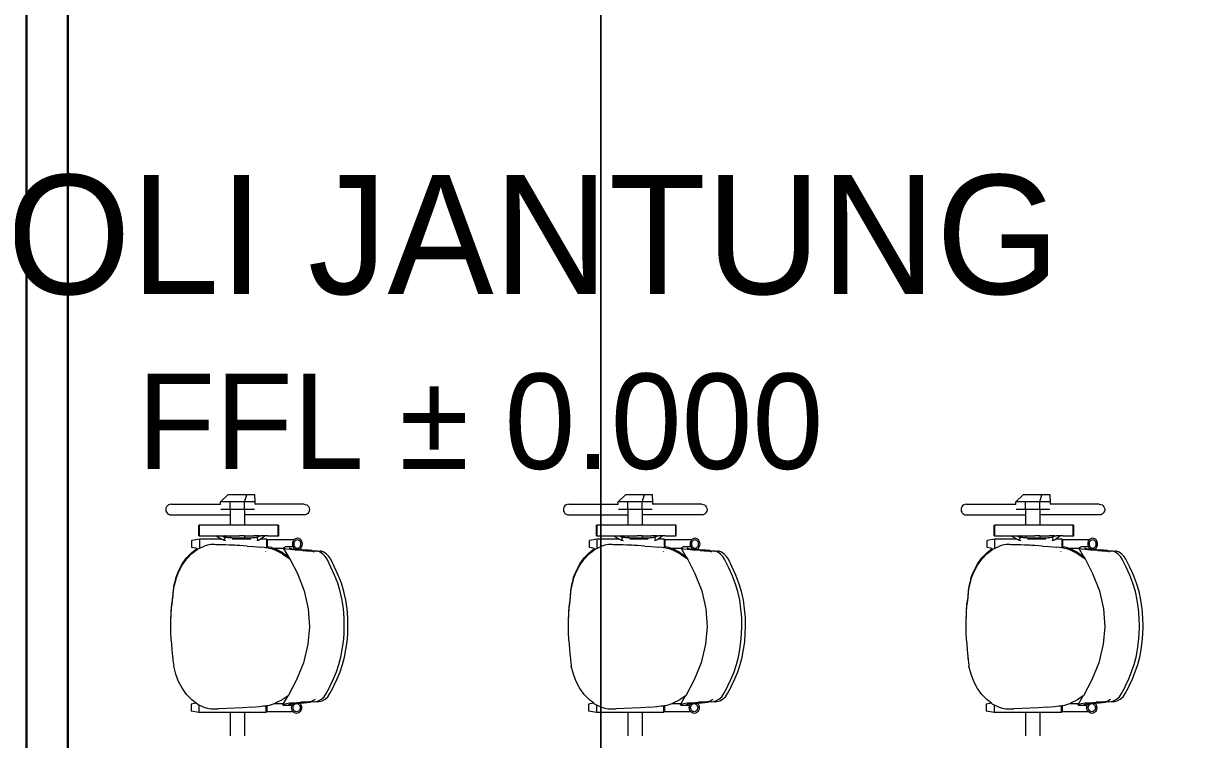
# Model space of a CAD drawing. Header units: millimetres. Extents: x -280308 to 6402717, y -14 to 2073074.
# Drawn here: x 1916 to 5239, y 345306 to 347312 of the extents above; entities that cross this region are included whole.
import ezdxf
from ezdxf.enums import TextEntityAlignment as Align

# ---------------------------------------------------------------- set-up
doc = ezdxf.new("R2010")
doc.units = ezdxf.units.MM
doc.linetypes.add('DASHED2', pattern=[0.375, 0.25, -0.125])
doc.linetypes.add('I02_HIDDEN', pattern=[6, 4, -2])
doc.layers.get('0').update_dxf_attribs({"lineweight": 0})
doc.layers.add('-P-ABK', color=7, linetype='Continuous', lineweight=30, true_color=0x05ffff)
doc.layers.add('P-AKT', color=7, linetype='Continuous', lineweight=30, true_color=0xfe0101)
for name, color, linetype, lineweight in [('A-Furn', 250, 'Continuous', 0), ('A-FURN-EQPM', 177, 'Continuous', 0), ('A-Z22-T-Anno_Text', 152, 'Continuous', 9), ('A-Z774-E-Hidden', 142, 'I02_HIDDEN', 0)]:
    doc.layers.add(name, color=color, linetype=linetype, lineweight=lineweight)
doc.layers.add('A-TEXT', color=254, linetype='Continuous')
doc.styles.add('Annotative', font='arial.ttf', dxfattribs={"height": 1.25})
doc.styles.add('TGF_A', font='arial.ttf')

# ---------------------------------------------------------------- blocks, each defined once
blk = doc.blocks.new('kursi 2')
at = {"color": 0, "linetype": 'ByBlock', "lineweight": -2}
for p, q in [((149076.5, 69355.9), (149097.4, 69375.4)), ((149150.1, 69375.4), (149097.4, 69375.4)), ((149144, 69355.9), (149150.1, 69375.4)), ((149173.2, 69375.4), (149150.1, 69375.4)), ((149173.8, 69355.9), (149173.2, 69375.4)), ((148923.5, 69337.8), (148923, 69333.9)), ((148923, 69333.9), (148923.5, 69330)), ((148925, 69341.4), (148923.5, 69337.8)), ((148927.4, 69344.5), (148925, 69341.4)), ((148930.5, 69346.9), (148927.4, 69344.5)), ((148934.1, 69348.4), (148930.5, 69346.9)), ((148938, 69348.9), (148934.1, 69348.4)), ((148938, 69348.9), (149076.5, 69348.9)), ((149076.5, 69348.9), (149076.5, 69355.9)), ((149104, 69355.9), (149076.5, 69355.9)), ((149076.5, 69348.3), (149076.5, 69348.9)), ((149104, 69333.9), (149077.8, 69333.9)), ((149144, 69355.9), (149104, 69355.9)), ((149104, 69333.9), (149104, 69355.9)), ((149144, 69333.9), (149104, 69333.9)), ((149104, 69333.9), (149104, 69318.9)), ((149144, 69333.9), (149144, 69355.9)), ((149173.8, 69355.9), (149144, 69355.9)), ((149144, 69333.9), (149144, 69318.9)), ((149172.1, 69333.9), (149144, 69333.9)), ((149173.8, 69348.9), (149173.7, 69348.9)), ((149173.8, 69348.9), (149173.8, 69355.9)), ((149311, 69348.9), (149173.8, 69348.9)), ((149173.8, 69346.9), (149173.8, 69347)), ((149311, 69348.9), (149314.9, 69348.4)), ((149314.9, 69348.4), (149318.5, 69346.9)), ((149318.5, 69346.9), (149321.6, 69344.5)), ((149321.6, 69344.5), (149324, 69341.4)), ((149324, 69341.4), (149325.5, 69337.8)), ((149325.5, 69337.8), (149326, 69333.9)), ((149326, 69333.9), (149325.5, 69330)), ((148923.5, 69330), (148925, 69326.4)), ((148925, 69326.4), (148927.4, 69323.3)), ((148927.4, 69323.3), (148930.5, 69320.9)), ((148930.5, 69320.9), (148934.1, 69319.4)), ((148934.1, 69319.4), (148938, 69318.9)), ((148934.7, 69319.4), (148938.3, 69318.9)), ((148938.3, 69318.9), (148938, 69318.9)), ((148938.3, 69318.9), (148938.5, 69318.9)), ((148938.3, 69318.9), (148938.3, 69318.9)), ((148938.5, 69318.9), (148942.4, 69319.4)), ((148938.5, 69318.9), (148941.9, 69319.4)), ((148938.5, 69318.9), (149104, 69318.9)), ((149104, 69318.9), (149104, 69290.5)), ((149144, 69318.9), (149144, 69290.5)), ((149310.5, 69318.9), (149144, 69318.9)), ((149310.5, 69318.9), (149306.6, 69319.4)), ((149310.5, 69318.9), (149307.1, 69319.4)), ((149310.5, 69318.9), (149310.7, 69318.9)), ((149314.4, 69319.4), (149310.7, 69318.9)), ((149311, 69318.9), (149310.7, 69318.9)), ((149310.7, 69318.9), (149310.7, 69318.9)), ((149314.9, 69319.4), (149311, 69318.9)), ((149318.5, 69320.9), (149314.9, 69319.4)), ((149321.6, 69323.3), (149318.5, 69320.9)), ((149324, 69326.4), (149321.6, 69323.3)), ((149325.5, 69330), (149324, 69326.4)), ((149016.1, 69290.4), (149016.2, 69290.4)), ((149016.1, 69260.5), (149016.1, 69290.4)), ((149016.3, 69290.4), (149016.2, 69290.4)), ((149016.3, 69290.4), (149016.5, 69290.4)), ((149016.5, 69290.4), (149016.7, 69290.4)), ((149017.3, 69290.3), (149016.7, 69290.4)), ((149017.3, 69290.3), (149017.6, 69290.3)), ((149029.4, 69290.4), (149017.6, 69290.3)), ((149017.6, 69260.5), (149017.6, 69290.3)), ((149104, 69290.5), (149029.4, 69290.4)), ((149144, 69290.5), (149104, 69290.5)), ((149238, 69290.4), (149144, 69290.5)), ((149238, 69290.4), (149238.6, 69290.4)), ((149238, 69260.5), (149238, 69290.4)), ((149238.6, 69290.4), (149239.1, 69290.4)), ((149239.4, 69290.3), (149239.1, 69290.4)), ((149239.4, 69290.4), (149239.7, 69290.3)), ((149239.4, 69290.3), (149239.4, 69290.4)), ((149239.7, 69290.3), (149239.8, 69290.3)), ((149239.8, 69260.4), (149239.8, 69290.3)), ((149018.1, 69251.1), (148996.1, 69247.3)), ((148996.1, 69227.5), (148996.1, 69247.3)), ((149016.2, 69260.5), (149016.1, 69260.5)), ((149016.2, 69260.5), (149016.3, 69260.5)), ((149016.2, 69260.5), (149016.2, 69260.5)), ((149016.3, 69260.5), (149016.5, 69260.5)), ((149016.5, 69260.5), (149016.7, 69260.5)), ((149016.7, 69260.5), (149016.8, 69260.5)), ((149016.8, 69260.5), (149017.1, 69260.5)), ((149017.1, 69260.5), (149017.3, 69260.4)), ((149017.3, 69260.4), (149017.6, 69260.5)), ((149017.6, 69260.5), (149017.8, 69260.4)), ((149017.8, 69260.4), (149018.9, 69260.4)), ((149080.3, 69251.1), (149018.1, 69251.1)), ((149018.1, 69226.2), (149018.1, 69251.1)), ((149018.9, 69260.4), (149029.4, 69260.5)), ((149029.4, 69260.5), (149030.8, 69260.5)), ((149039.7, 69234.1), (149030.6, 69231.5)), ((149030.8, 69260.5), (149049, 69260.5)), ((149044.4, 69235.1), (149039.7, 69234.1)), ((149049.3, 69235.8), (149044.4, 69235.1)), ((149049, 69260.5), (149050, 69260.5)), ((149054.4, 69235.8), (149049.3, 69235.8)), ((149050, 69260.5), (149063.9, 69260.5)), ((149059.5, 69235.7), (149054.4, 69235.8)), ((149063, 69235.6), (149059.5, 69235.7)), ((149069.7, 69235.6), (149063, 69235.6)), ((149063.9, 69260.5), (149063.9, 69260.5)), ((149063.9, 69260.5), (149080.3, 69251.1)), ((149063.9, 69260.5), (149068.8, 69260.5)), ((149069.6, 69260.5), (149068.8, 69260.5)), ((149069.6, 69260.5), (149081.8, 69260.6)), ((149090.9, 69235), (149069.7, 69235.6)), ((149080.3, 69251.1), (149082.7, 69249.8)), ((149081.8, 69260.6), (149081.8, 69260.5)), ((149081.8, 69260.5), (149089, 69260.6)), ((149081.8, 69260.5), (149086.2, 69258)), ((149083.6, 69249.4), (149082.7, 69249.8)), ((149084.5, 69249.3), (149083.6, 69249.4)), ((149083.6, 69249.4), (149084.9, 69248.9)), ((149085.5, 69249.5), (149084.5, 69249.3)), ((149084.9, 69248.9), (149086.4, 69248.4)), ((149086.4, 69250), (149085.5, 69249.5)), ((149086.2, 69258), (149086.9, 69257.8)), ((149086.2, 69258), (149086.6, 69257.8)), ((149087.2, 69250.7), (149086.4, 69250)), ((149086.4, 69248.4), (149088.3, 69248)), ((149086.6, 69257.8), (149087.3, 69257.1)), ((149086.9, 69257.8), (149088.4, 69257.3)), ((149087.8, 69251.7), (149087.2, 69250.7)), ((149087.3, 69257.1), (149087.9, 69256.2)), ((149088.2, 69252.8), (149087.8, 69251.7)), ((149087.9, 69256.2), (149088.2, 69255.1)), ((149088.2, 69255.1), (149088.3, 69254)), ((149088.3, 69254), (149088.2, 69252.8)), ((149088.3, 69248), (149090.4, 69247.6)), ((149088.4, 69257.3), (149090.2, 69257)), ((149089.5, 69260.5), (149089, 69260.6)), ((149089.5, 69260.5), (149104, 69260.6)), ((149090.2, 69257), (149092.2, 69256.6)), ((149101.2, 69234.7), (149090.9, 69235)), ((149092.2, 69256.6), (149094.5, 69256.3)), ((149094.5, 69256.3), (149096.9, 69256)), ((149096.9, 69256), (149099.6, 69255.7)), ((149099.6, 69255.7), (149102.5, 69255.5)), ((149106.4, 69234.5), (149101.2, 69234.7)), ((149102.5, 69255.5), (149104, 69255.4)), ((149104, 69260.6), (149104, 69255.4)), ((149104, 69260.6), (149109.3, 69260.6)), ((149104, 69255.4), (149105.4, 69255.3)), ((149108.5, 69255.2), (149105.4, 69255.3)), ((149111.6, 69234.2), (149106.4, 69234.5)), ((149108.5, 69255.2), (149111.5, 69255.1)), ((149161.2, 69251.1), (149109.1, 69251.1)), ((149109.5, 69260.6), (149109.3, 69260.6)), ((149109.5, 69260.6), (149129.6, 69260.6)), ((149111.5, 69255.1), (149114.8, 69255.1)), ((149116.4, 69234), (149111.6, 69234.2)), ((149114.8, 69255.1), (149144, 69255.1)), ((149121.1, 69233.8), (149116.4, 69234)), ((149129.6, 69260.6), (149129.7, 69260.6)), ((149144, 69260.6), (149129.7, 69260.6)), ((149144, 69260.6), (149144, 69255.1)), ((149144, 69260.6), (149149.6, 69260.5)), ((149144, 69255.1), (149155.7, 69255.1)), ((149149.6, 69260.5), (149150, 69260.6)), ((149150, 69260.6), (149169.6, 69260.5)), ((149155.7, 69255.1), (149158.9, 69255.1)), ((149158.9, 69255.1), (149161.8, 69255.2)), ((149161.8, 69255.2), (149164.8, 69255.3)), ((149164.8, 69255.3), (149167.6, 69255.5)), ((149167.6, 69255.5), (149170.3, 69255.7)), ((149169.6, 69260.5), (149170.2, 69260.6)), ((149185.6, 69260.5), (149170.2, 69260.6)), ((149170.3, 69255.7), (149172.9, 69256)), ((149172.9, 69256), (149175.2, 69256.3)), ((149175.2, 69256.3), (149177.3, 69256.6)), ((149177.3, 69256.6), (149179.2, 69257)), ((149179.1, 69247.6), (149181.1, 69248)), ((149179.2, 69257), (149180.8, 69257.3)), ((149179.5, 69254.7), (149179.4, 69253.5)), ((149179.4, 69253.5), (149179.6, 69252.3)), ((149179.9, 69255.8), (149179.5, 69254.7)), ((149179.6, 69252.3), (149180, 69251.2)), ((149180.4, 69256.7), (149179.9, 69255.8)), ((149180, 69251.2), (149180.6, 69250.3)), ((149181.2, 69257.3), (149180.4, 69256.7)), ((149180.6, 69250.3), (149181.4, 69249.5)), ((149180.8, 69257.3), (149181.5, 69257.6)), ((149181.1, 69248), (149182.8, 69248.4)), ((149181.2, 69257.3), (149181.5, 69257.6)), ((149181.4, 69249.5), (149182.3, 69249)), ((149181.5, 69257.6), (149185.6, 69260.5)), ((149182.3, 69249), (149183.3, 69248.8)), ((149182.8, 69248.4), (149184.2, 69248.9)), ((149183.3, 69248.8), (149184.2, 69248.9)), ((149184.2, 69248.9), (149185.1, 69249.3)), ((149185.1, 69249.3), (149187.6, 69251.1)), ((149185.6, 69260.5), (149189.3, 69260.5)), ((149185.6, 69260.5), (149185.6, 69260.5)), ((149187.6, 69251.1), (149200.5, 69260.5)), ((149206.8, 69251.1), (149187.6, 69251.1)), ((149189.3, 69260.5), (149190.2, 69260.5)), ((149200.5, 69260.5), (149190.2, 69260.5)), ((149200.6, 69260.5), (149200.5, 69260.5)), ((149208.7, 69260.5), (149200.6, 69260.5)), ((149206.8, 69230.1), (149206.8, 69251.1)), ((149208.7, 69237.4), (149206.8, 69237.4)), ((149208.7, 69234.5), (149206.8, 69237.4)), ((149208.7, 69260.5), (149209.9, 69260.5)), ((149282.5, 69248.9), (149208.7, 69248.9)), ((149208.7, 69229.9), (149208.7, 69248.9)), ((149209.9, 69260.5), (149227.6, 69260.5)), ((149227.6, 69260.5), (149229.2, 69260.5)), ((149229.2, 69260.5), (149236.5, 69260.4)), ((149236.5, 69260.4), (149237.3, 69260.4)), ((149237.9, 69260.4), (149237.3, 69260.4)), ((149238, 69260.5), (149237.9, 69260.4)), ((149238, 69260.5), (149238.5, 69260.4)), ((149238.5, 69260.4), (149238.6, 69260.5)), ((149238.6, 69260.5), (149239, 69260.4)), ((149239, 69260.4), (149239.1, 69260.5)), ((149239.1, 69260.5), (149239.4, 69260.4)), ((149239.4, 69260.5), (149239.7, 69260.4)), ((149239.4, 69260.4), (149239.4, 69260.5)), ((149239.7, 69260.4), (149239.8, 69260.4)), ((149278.7, 69241.6), (149278.3, 69237.4)), ((149278.3, 69237.4), (149278.7, 69233.3)), ((149280.1, 69245.5), (149278.7, 69241.6)), ((149282.4, 69248.8), (149280.1, 69245.5)), ((149282.6, 69240.4), (149282.3, 69237.4)), ((149282.3, 69237.4), (149282.6, 69234.5)), ((149282.5, 69248.9), (149282.4, 69248.8)), ((149285.3, 69251.4), (149282.5, 69248.9)), ((149283.6, 69243.2), (149282.6, 69240.4)), ((149282.6, 69234.5), (149283.6, 69231.7)), ((149285.2, 69245.6), (149283.6, 69243.2)), ((149287.3, 69247.4), (149285.2, 69245.6)), ((149288.6, 69253), (149285.3, 69251.4)), ((149289.7, 69248.5), (149287.3, 69247.4)), ((149292.3, 69253.5), (149288.6, 69253)), ((149292.3, 69248.9), (149289.7, 69248.5)), ((149295.9, 69253), (149292.3, 69253.5)), ((149294.8, 69248.5), (149292.3, 69248.9)), ((149297.3, 69247.4), (149294.8, 69248.5)), ((149299.3, 69251.4), (149295.9, 69253)), ((149299.3, 69245.6), (149297.3, 69247.4)), ((149302.2, 69248.8), (149299.3, 69251.4)), ((149300.9, 69243.2), (149299.3, 69245.6)), ((149301.9, 69240.4), (149300.9, 69243.2)), ((149300.9, 69231.7), (149301.9, 69234.5)), ((149302.3, 69237.4), (149301.9, 69240.4)), ((149301.9, 69234.5), (149302.3, 69237.4)), ((149304.4, 69245.5), (149302.2, 69248.8)), ((149305.8, 69241.6), (149304.4, 69245.5)), ((149306.3, 69237.4), (149305.8, 69241.6)), ((149305.8, 69233.3), (149306.3, 69237.4)), ((148981.5, 69198.9), (148995.9, 69214)), ((148981.5, 69195.5), (148995.9, 69210.6)), ((148995.9, 69214), (149010.7, 69225)), ((148995.9, 69210.6), (149012.4, 69222.9)), ((149010.7, 69225), (148996.1, 69227.5)), ((149010.7, 69225), (149010.7, 69225)), ((149012.4, 69222.9), (149030.6, 69231.5)), ((149130.5, 69233.3), (149121.1, 69233.8)), ((149151.2, 69231.8), (149130.5, 69233.3)), ((149151.2, 69231.8), (149170.4, 69230.3)), ((149170.4, 69230.3), (149189.9, 69228.5)), ((149199.3, 69227.5), (149189.9, 69228.5)), ((149204, 69227), (149199.3, 69227.5)), ((149203.9, 69216.6), (149203.2, 69215.5)), ((149208.8, 69226.4), (149204, 69227)), ((149208.7, 69229.9), (149206.8, 69230.1)), ((149206.8, 69230), (149206.8, 69230.1)), ((149208.8, 69229.9), (149208.7, 69229.9)), ((149214.2, 69228.7), (149208.8, 69229.9)), ((149214.2, 69225.2), (149208.8, 69226.4)), ((149219.5, 69227.3), (149214.2, 69228.7)), ((149219.5, 69223.8), (149214.2, 69225.2)), ((149223.4, 69225.9), (149219.5, 69227.3)), ((149229.9, 69220.3), (149219.5, 69223.8)), ((149229.9, 69223.8), (149223.4, 69225.9)), ((149223.4, 69225.9), (149253.7, 69225.9)), ((149250.9, 69213.5), (149229.9, 69223.8)), ((149250.9, 69210.1), (149229.9, 69220.3)), ((149250.9, 69213.5), (149267.9, 69201.9)), ((149250.9, 69210.1), (149268.7, 69197.8)), ((149253.7, 69226), (149254.3, 69226.7)), ((149255.2, 69225), (149253.7, 69226)), ((149253.7, 69225.9), (149253.7, 69226)), ((149267.8, 69202), (149253.7, 69225.9)), ((149254.3, 69226.7), (149255.5, 69227.6)), ((149261.1, 69223.4), (149255.2, 69225)), ((149255.5, 69227.6), (149257.1, 69228.6)), ((149257.1, 69228.6), (149258.8, 69229.4)), ((149269.6, 69229.4), (149258.8, 69229.4)), ((149271.6, 69221.8), (149261.1, 69223.4)), ((149267.8, 69202), (149267.9, 69201.9)), ((149267.9, 69201.9), (149271.1, 69195.7)), ((149268, 69228.6), (149269.6, 69229.4)), ((149275.5, 69229.3), (149269.6, 69229.4)), ((149269.6, 69229.4), (149269.7, 69229.4)), ((149280.2, 69229.4), (149269.7, 69229.4)), ((149270.4, 69225.9), (149270.4, 69226)), ((149271.9, 69224.9), (149270.4, 69225.9)), ((149286, 69220.7), (149271.6, 69221.8)), ((149277.7, 69223.3), (149271.9, 69224.9)), ((149288.3, 69221.7), (149277.7, 69223.3)), ((149278.7, 69233.3), (149280.1, 69229.4)), ((149280.1, 69229.4), (149280.2, 69229.4)), ((149280.2, 69229.4), (149282.4, 69226.1)), ((149282.6, 69224.9), (149281.1, 69226)), ((149282.4, 69226.1), (149284.1, 69224.5)), ((149284.1, 69224.5), (149282.6, 69224.9)), ((149283.6, 69231.7), (149285.2, 69229.3)), ((149288.4, 69223.3), (149284.1, 69224.5)), ((149285.2, 69229.3), (149287.3, 69227.5)), ((149295.9, 69220), (149286, 69220.7)), ((149287.3, 69227.5), (149289.7, 69226.3)), ((149302.7, 69220.6), (149288.3, 69221.7)), ((149289.6, 69223.1), (149288.4, 69223.3)), ((149291.5, 69225.8), (149289.6, 69223.1)), ((149295.9, 69222.2), (149289.6, 69223.1)), ((149289.7, 69226.3), (149292.3, 69225.9)), ((149292.3, 69225.9), (149292.3, 69226.8)), ((149292.3, 69225.9), (149294.8, 69226.3)), ((149294.8, 69226.3), (149295.9, 69226.8)), ((149295.9, 69226.8), (149297.3, 69227.5)), ((149295.9, 69222.2), (149295.9, 69226.8)), ((149296.3, 69222.1), (149295.9, 69222.2)), ((149306.6, 69219.2), (149295.9, 69220)), ((149296.3, 69222.1), (149299.3, 69223.5)), ((149298.9, 69221.7), (149296.3, 69222.1)), ((149297.3, 69227.5), (149299.3, 69229.3)), ((149313.2, 69220.6), (149298.9, 69221.7)), ((149299.3, 69229.3), (149300.9, 69231.7)), ((149299.3, 69223.5), (149302.2, 69226.1)), ((149302.2, 69226.1), (149304.4, 69229.4)), ((149312.6, 69219.9), (149302.7, 69220.6)), ((149304.4, 69229.4), (149305.8, 69233.3)), ((149306.6, 69219.2), (149329.2, 69217.5)), ((149323.3, 69219.1), (149312.6, 69219.9)), ((149323.1, 69219.9), (149313.2, 69220.6)), ((149333.7, 69219.1), (149323.1, 69219.9)), ((149323.3, 69219.1), (149345.9, 69217.4)), ((149332.8, 69217.2), (149329.2, 69217.5)), ((149339.8, 69214.4), (149332.8, 69217.2)), ((149333.7, 69219.1), (149356.3, 69217.4)), ((149349.5, 69217.1), (149345.9, 69217.4)), ((149356.4, 69214.3), (149349.5, 69217.1)), ((149359.9, 69217.1), (149356.3, 69217.4)), ((149363.6, 69209.5), (149356.4, 69214.3)), ((149366.8, 69214.3), (149359.9, 69217.1)), ((149370.2, 69202.9), (149363.6, 69209.5)), ((149373.9, 69209.5), (149366.8, 69214.3)), ((149375.4, 69194.9), (149370.2, 69202.9)), ((149380.5, 69202.9), (149373.9, 69209.5)), ((149385.8, 69194.9), (149380.5, 69202.9)), ((148958.5, 69161.7), (148969.1, 69181.7)), ((148958.5, 69158.2), (148969.1, 69178.2)), ((148969.1, 69181.7), (148981.5, 69198.9)), ((148969.1, 69178.2), (148981.5, 69195.5)), ((149268.7, 69197.8), (149271.1, 69195.7)), ((149271.1, 69195.7), (149292.1, 69155)), ((149386.3, 69173), (149375.4, 69194.9)), ((149396.6, 69173), (149385.8, 69194.9)), ((149396.6, 69150.5), (149386.3, 69173)), ((149406.9, 69150.5), (149396.6, 69173)), ((148950.8, 69141.4), (148945, 69118.4)), ((148950.8, 69137.9), (148945, 69115)), ((148950.8, 69141.4), (148958.5, 69161.7)), ((148950.8, 69137.9), (148958.5, 69158.2)), ((149292.1, 69155), (149311.2, 69106)), ((149405.3, 69127.6), (149396.6, 69150.5)), ((149415.6, 69127.6), (149406.9, 69150.5)), ((148942.7, 69101.8), (148942.3, 69096.2)), ((148943.3, 69107.3), (148942.7, 69101.8)), ((148943.3, 69103.9), (148942.7, 69098.3)), ((148945, 69118.4), (148943.3, 69107.3)), ((148945, 69115), (148943.3, 69103.9)), ((149311.2, 69106), (149322.5, 69056)), ((149412.3, 69104.2), (149405.3, 69127.6)), ((149417.6, 69079.8), (149412.3, 69104.2)), ((149422.6, 69104.2), (149415.6, 69127.6)), ((149427.9, 69079.8), (149422.6, 69104.2)), ((148938.2, 69047), (148939.7, 69070.6)), ((148940.9, 69083.4), (148939.7, 69070.6)), ((148940.9, 69080), (148939.7, 69067.2)), ((148941.6, 69089.8), (148940.9, 69083.4)), ((148941.6, 69086.4), (148940.9, 69080)), ((148942.3, 69096.2), (148941.6, 69089.8)), ((148942.3, 69092.7), (148941.6, 69086.4)), ((148942.7, 69098.3), (148942.3, 69092.7)), ((149421.2, 69055.4), (149417.6, 69079.8)), ((149431.5, 69055.4), (149427.9, 69079.8)), ((148937.3, 69021.5), (148938.2, 69047)), ((148937.3, 69018), (148938.2, 69043.5)), ((148938.2, 69043.5), (148939.7, 69067.2)), ((149322.5, 69056), (149326, 69005.5)), ((149423.2, 69030.8), (149421.2, 69055.4)), ((149433.5, 69030.8), (149431.5, 69055.4)), ((148937.3, 69018), (148937.3, 69021.5)), ((148937.3, 68996.5), (148937.3, 69018)), ((149326, 69005.5), (149322, 68956.4)), ((149423.1, 68984.4), (149423.7, 69006)), ((149423.7, 69006), (149423.2, 69030.8)), ((149433.4, 68984.4), (149434, 69006)), ((149434, 69006), (149433.5, 69030.8)), ((148937.3, 68996.4), (148937.3, 68996.5)), ((148937.3, 68993), (148937.3, 68996.4)), ((148938.2, 68966.8), (148937.3, 68993)), ((149421.3, 68962.9), (149423.1, 68984.4)), ((149431.6, 68962.9), (149433.4, 68984.4)), ((148938.2, 68966.8), (148939.8, 68942.8)), ((148939.8, 68942.8), (148941, 68929.9)), ((149322, 68956.4), (149309.6, 68904.8)), ((149414.1, 68920.1), (149418.3, 68941.5)), ((149418.3, 68941.5), (149421.3, 68962.9)), ((149424.4, 68920.1), (149428.6, 68941.5)), ((149428.6, 68941.5), (149431.6, 68962.9)), ((148941, 68929.9), (148941.7, 68923.4)), ((148941.7, 68923.4), (148942.5, 68917)), ((148942.5, 68917), (148942.9, 68911.6)), ((148942.7, 68917.1), (148942.9, 68915)), ((148942.9, 68915), (148943.1, 68912.7)), ((148942.9, 68911.6), (148943.5, 68906.1)), ((148943.5, 68906.1), (148945.2, 68895.2)), ((149309.6, 68904.8), (149290.2, 68857)), ((149408.6, 68899.4), (149414.1, 68920.1)), ((149418.9, 68899.4), (149424.4, 68920.1)), ((148951, 68872.5), (148945.2, 68895.2)), ((148958.9, 68852.1), (148951, 68872.5)), ((149393.6, 68859.4), (149401.7, 68879.2)), ((149401.7, 68879.2), (149408.6, 68899.4)), ((149403.9, 68859.4), (149412, 68879.2)), ((149412, 68879.2), (149418.9, 68899.4)), ((148969.5, 68832.2), (148958.9, 68852.1)), ((149278.8, 68835.6), (149266.2, 68812)), ((149290.2, 68857), (149278.8, 68835.6)), ((149381.2, 68833.1), (149384.5, 68839.8)), ((149384.5, 68839.8), (149393.6, 68859.4)), ((149391.5, 68833.1), (149394.8, 68839.8)), ((149394.8, 68839.8), (149403.9, 68859.4)), ((148981.3, 68815.9), (148969.5, 68832.2)), ((148996.1, 68800.5), (148981.3, 68815.9)), ((149266, 68811.5), (149249.9, 68800.6)), ((149253.2, 68790.4), (149266, 68811.5)), ((149266, 68811.5), (149266.2, 68812)), ((149334.4, 68797.7), (149342.8, 68802.5)), ((149351.1, 68797.6), (149359.5, 68802.4)), ((149359.5, 68802.4), (149367.3, 68809.5)), ((149361.5, 68797.6), (149369.8, 68802.4)), ((149367.3, 68809.5), (149373.4, 68818.2)), ((149369.8, 68802.4), (149377.7, 68809.5)), ((149373.4, 68818.2), (149377.9, 68826.6)), ((149377.7, 68809.5), (149383.7, 68818.2)), ((149377.9, 68826.6), (149381.2, 68833.1)), ((149383.7, 68818.2), (149388.2, 68826.6)), ((149388.2, 68826.6), (149391.5, 68833.1)), ((149008.4, 68791.3), (148993.8, 68788.8)), ((148993.8, 68788.8), (148993.8, 68769)), ((149015.8, 68765.2), (148993.8, 68769)), ((149008.4, 68791.3), (148996.1, 68800.5)), ((149011.6, 68788.9), (149008.4, 68791.3)), ((149011.6, 68788.9), (149015.8, 68786.8)), ((149015.8, 68786.8), (149029.8, 68779.9)), ((149015.8, 68786.8), (149015.8, 68765.2)), ((149029.8, 68779.9), (149039.3, 68777.1)), ((149039.3, 68777.1), (149044.2, 68776.1)), ((149044.2, 68776.1), (149049.1, 68775.4)), ((149049.1, 68775.4), (149054.7, 68775.5)), ((149054.7, 68775.5), (149060.2, 68775.5)), ((149060.2, 68775.5), (149071.3, 68775.7)), ((149094.7, 68776.4), (149071.3, 68775.7)), ((149116.7, 68777.3), (149094.7, 68776.4)), ((149140.3, 68778.7), (149116.7, 68777.3)), ((149163.8, 68780.4), (149140.3, 68778.7)), ((149163.8, 68780.4), (149185.5, 68782.2)), ((149185.5, 68782.2), (149197.2, 68783.5)), ((149197.2, 68783.5), (149203.1, 68784.1)), ((149203.1, 68784.1), (149204.5, 68784.3)), ((149204.5, 68784.3), (149206.4, 68784.5)), ((149204.5, 68765.2), (149204.5, 68784.3)), ((149206.4, 68781.8), (149204.5, 68778.9)), ((149206.4, 68778.9), (149204.5, 68778.9)), ((149206.4, 68784.5), (149208.9, 68784.8)), ((149206.4, 68784.5), (149206.4, 68767.4)), ((149208.9, 68784.8), (149214.3, 68786)), ((149214.3, 68786), (149219.6, 68787.5)), ((149219.6, 68787.5), (149228.3, 68790.4)), ((149228.3, 68790.4), (149229.9, 68790.9)), ((149228.3, 68790.4), (149253.2, 68790.4)), ((149249.9, 68800.6), (149229.9, 68790.9)), ((149251.3, 68786.5), (149251.5, 68787.5)), ((149253.1, 68785.1), (149251.3, 68786.5)), ((149251.5, 68787.5), (149253.2, 68790.4)), ((149251.5, 68787.5), (149254.7, 68788.8)), ((149253.9, 68784.9), (149253.1, 68785.1)), ((149255.2, 68784.7), (149253.9, 68784.9)), ((149254.7, 68788.8), (149261.3, 68790.5)), ((149271.8, 68784.6), (149255.2, 68784.7)), ((149261.3, 68790.5), (149271.4, 68791.8)), ((149268.2, 68787.5), (149271.4, 68788.8)), ((149268.2, 68787.5), (149268.2, 68787.5)), ((149271.4, 68791.8), (149284.2, 68792.6)), ((149271.4, 68788.8), (149278, 68790.4)), ((149273.2, 68784.7), (149271.8, 68784.6)), ((149273.2, 68784.7), (149271.9, 68784.7)), ((149277, 68784.7), (149273.2, 68784.7)), ((149276, 68778.9), (149276.4, 68783)), ((149276.4, 68774.7), (149276, 68778.9)), ((149276.4, 68783), (149277, 68784.7)), ((149277.8, 68770.8), (149276.4, 68774.7)), ((149277, 68784.7), (149277.8, 68786.9)), ((149277.8, 68786.9), (149278.3, 68787.6)), ((149280.1, 68767.5), (149277.8, 68770.8)), ((149278, 68790.4), (149288, 68791.7)), ((149279.5, 68787.7), (149282.1, 68788.8)), ((149280, 68778.9), (149280.3, 68781.8)), ((149280.3, 68775.9), (149280, 68778.9)), ((149280.3, 68781.8), (149281.3, 68784.6)), ((149281.3, 68773.1), (149280.3, 68775.9)), ((149281.3, 68784.6), (149282.9, 68787)), ((149282.9, 68770.7), (149281.3, 68773.1)), ((149282.1, 68788.8), (149288.6, 68790.4)), ((149282.9, 68787), (149285, 68788.8)), ((149285, 68768.9), (149282.9, 68770.7)), ((149284.2, 68792.6), (149292.8, 68793.2)), ((149285, 68788.8), (149287.4, 68790)), ((149287.4, 68767.8), (149285, 68768.9)), ((149287.4, 68790), (149290, 68790.4)), ((149288, 68791.7), (149300.9, 68792.6)), ((149288.6, 68790.4), (149289.4, 68790.5)), ((149289.4, 68790.5), (149293.6, 68791)), ((149290, 68790.4), (149292.6, 68790)), ((149290, 68790.4), (149290, 68789.5)), ((149292.6, 68790), (149293.6, 68789.5)), ((149295, 68768.9), (149292.6, 68767.8)), ((149292.8, 68793.2), (149302, 68793.8)), ((149293.6, 68791), (149298.3, 68791.6)), ((149293.6, 68791), (149293.6, 68789.5)), ((149293.6, 68789.5), (149295, 68788.8)), ((149295, 68788.8), (149297, 68787)), ((149297, 68770.7), (149295, 68768.9)), ((149297, 68787), (149298.6, 68784.6)), ((149298.6, 68773.1), (149297, 68770.7)), ((149298.3, 68791.6), (149298.6, 68791.7)), ((149298.3, 68791.6), (149299.9, 68790.3)), ((149298.6, 68791.7), (149311.4, 68792.6)), ((149298.6, 68784.6), (149299.6, 68781.8)), ((149299.6, 68775.9), (149298.6, 68773.1)), ((149299.6, 68781.8), (149300, 68778.9)), ((149300, 68778.9), (149299.6, 68775.9)), ((149299.9, 68790.3), (149302.1, 68786.9)), ((149302.1, 68770.8), (149299.9, 68767.5)), ((149300.9, 68792.6), (149309.5, 68793.1)), ((149321.4, 68795.3), (149302, 68793.8)), ((149302.1, 68786.9), (149303.5, 68783)), ((149303.5, 68774.7), (149302.1, 68770.8)), ((149303.5, 68783), (149304, 68778.9)), ((149304, 68778.9), (149303.5, 68774.7)), ((149309.5, 68793.1), (149318.6, 68793.7)), ((149311.4, 68792.6), (149320, 68793.1)), ((149338.1, 68795.2), (149318.6, 68793.7)), ((149320, 68793.1), (149329.1, 68793.7)), ((149321.4, 68795.3), (149326.5, 68795.9)), ((149326.5, 68795.9), (149334.4, 68797.7)), ((149348.5, 68795.2), (149329.1, 68793.7)), ((149338.1, 68795.2), (149343.2, 68795.8)), ((149343.2, 68795.8), (149351.1, 68797.6)), ((149348.5, 68795.2), (149353.6, 68795.8)), ((149353.6, 68795.8), (149361.5, 68797.6)), ((149104, 68765.2), (149015.8, 68765.2)), ((149104, 68765.2), (149104, 68699.6)), ((149144, 68765.2), (149104, 68765.2)), ((149144, 68765.2), (149144, 68699.6)), ((149204.5, 68765.2), (149144, 68765.2)), ((149280.2, 68767.4), (149206.4, 68767.4)), ((149280.2, 68767.4), (149280.1, 68767.5)), ((149283, 68764.9), (149280.2, 68767.4)), ((149286.3, 68763.3), (149283, 68764.9)), ((149290, 68762.8), (149286.3, 68763.3)), ((149290, 68767.4), (149287.4, 68767.8)), ((149292.6, 68767.8), (149290, 68767.4)), ((149293.6, 68763.3), (149290, 68762.8)), ((149297, 68764.9), (149293.6, 68763.3)), ((149299.9, 68767.5), (149297, 68764.9))]:
    blk.add_line(p, q, dxfattribs=at)
blk = doc.blocks.new('A$Ce288bb9c')
at = {"layer": 'A-Furn', "color": 0, "linetype": 'ByBlock', "lineweight": -2, "ltscale": 0.25}
for p in [(-119141.7, -73582.5), (-118026.1, -73582.5), (-116910.4, -73582.5)]:
    blk.add_blockref('kursi 2', p, dxfattribs=at)
blk = doc.blocks.new('*U518')
at = {"layer": 'A-Z774-E-Hidden', "color": 0, "lineweight": -2}
blk.add_lwpolyline([(0, -4.61615), (2.72603, -4.61615, 0.414214), (2.85103, -4.49115), (2.85103, -1.09583, 0.414214), (2.72603, -0.97083), (0, -0.97083), (-0.91274, -0.97083, 0.414214), (-1.03774, -1.09583), (-1.03774, -4.49115, 0.414214), (-0.91274, -4.61615)], format="xyb", close=True, dxfattribs=at)
at = {"color": 7, "lineweight": -2, "style": 'TGF_A', "flags": 8}
for tag, height, p in [('NOTE1', 0.0625, (0, 0.3375)), ('DET', 0.09375, (0, 0.09612)), ('SHT', 0.075, (0, -0.10211)), ('NOTE2', 0.0625, (0, -0.39942))]:
    blk.add_attdef(tag, text='', height=height, dxfattribs=at).set_placement(p, align=Align.MIDDLE)
blk = doc.blocks.new('*U519')
at = {"layer": 'A-Z774-E-Hidden', "color": 0, "lineweight": -2}
blk.add_lwpolyline([(0, -6.1047), (2.61141, -6.1047, 0.414214), (2.73641, -5.9797), (2.73641, -1.09583, 0.414214), (2.61141, -0.97083), (0, -0.97083), (-1.71913, -0.97083, 0.414214), (-1.84413, -1.09583), (-1.84413, -5.9797, 0.414214), (-1.71913, -6.1047)], format="xyb", close=True, dxfattribs=at)
at = {"color": 7, "lineweight": -2, "style": 'TGF_A', "flags": 8}
for tag, height, p in [('NOTE1', 0.0625, (0, 0.3375)), ('DET', 0.09375, (0, 0.09612)), ('SHT', 0.075, (0, -0.10211)), ('NOTE2', 0.0625, (0, -0.39942))]:
    blk.add_attdef(tag, text='', height=height, dxfattribs=at).set_placement(p, align=Align.MIDDLE)
blk = doc.blocks.new('1')
at = {"layer": 'A-FURN-EQPM', "ltscale": 0.25}
blk.add_blockref('A$Ce288bb9c', (-27467.1, 350198.3), dxfattribs=at)
at = {"layer": 'A-Z22-T-Anno_Text', "color": 124, "lineweight": 20, "xscale": 4266.666666600002, "yscale": 4266.666666600002, "zscale": 4266.666666600002}
blk.add_blockref('*U518', (-8629.4, 355868.8), dxfattribs=at)
at = {"layer": 'A-Z22-T-Anno_Text', "color": 212, "lineweight": 20, "true_color": 0xdb0fdb, "xscale": 4266.666666600002, "yscale": 4266.666666600002, "zscale": 4266.666666600002}
blk.add_blockref('*U519', (11403.3, 355868.8), dxfattribs=at)
at = {"layer": 'A-TEXT', "ltscale": 0.25, "insert": (1334.1, 346888.2), "char_height": 267.3, "attachment_point": 1, "style": 'Annotative'}
blk.add_mtext_dynamic_manual_height_columns('\\pxqc;{\\fCentury Gothic|b0|i0|c0|p34;\\H1.25x;POLI JANTUNG\\P\\H0.8x;FFL %%P 0.000}', width=3725.027, gutter_width=1670.6, heights=[0], dxfattribs=at)

msp = doc.modelspace()

# ---------------------------------------------------------------- linework, layer by layer
at = {"layer": '-P-ABK', "linetype": 'DASHED2', "ltscale": 5, "flags": 128}
msp.add_lwpolyline([(2038.9, 348227.3), (2038.9, 343788.3), (2171.2, 343663.2)], dxfattribs=at)
at = {"layer": 'P-AKT', "linetype": 'Continuous', "flags": 128}
msp.add_lwpolyline([(1923.1, 349668), (1923.1, 344122.3), (2057.1, 343981.3)], dxfattribs=at)

# ---------------------------------------------------------------- block references
msp.add_blockref('1', (0, 0))

doc.saveas('drawing.dxf')
